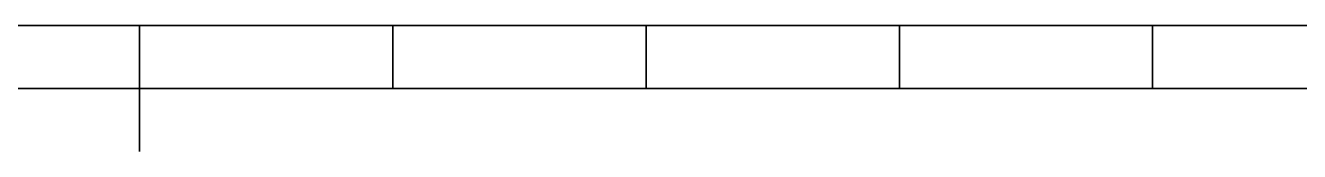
# Model space of a CAD drawing. Extents: x -898 to 594, y 0 to 420.
# Drawn here: x 342.5 to 392.8, y 5 to 10 of the extents above; entities that cross this region are included whole.
import ezdxf

# ---------------------------------------------------------------- set-up
doc = ezdxf.new("R2010")
doc.units = 0

msp = doc.modelspace()

# ---------------------------------------------------------------- linework, layer by layer
at = {"color": 7, "lineweight": 35}
for p, q in [((10, 10), (584, 10)), ((197, 7.5), (397, 7.5))]:
    msp.add_line(p, q, dxfattribs=at)
at = {"color": 7, "lineweight": 35, "ltscale": 0.125}
msp.add_line((347, 10), (347, 5), dxfattribs=at)
at = {"color": 7, "lineweight": 35, "ltscale": 0.0625}
for p, q in [((357, 10), (357, 7.5)), ((367, 10), (367, 7.5)), ((377, 10), (377, 7.5)), ((387, 10), (387, 7.5))]:
    msp.add_line(p, q, dxfattribs=at)

doc.saveas('drawing.dxf')
